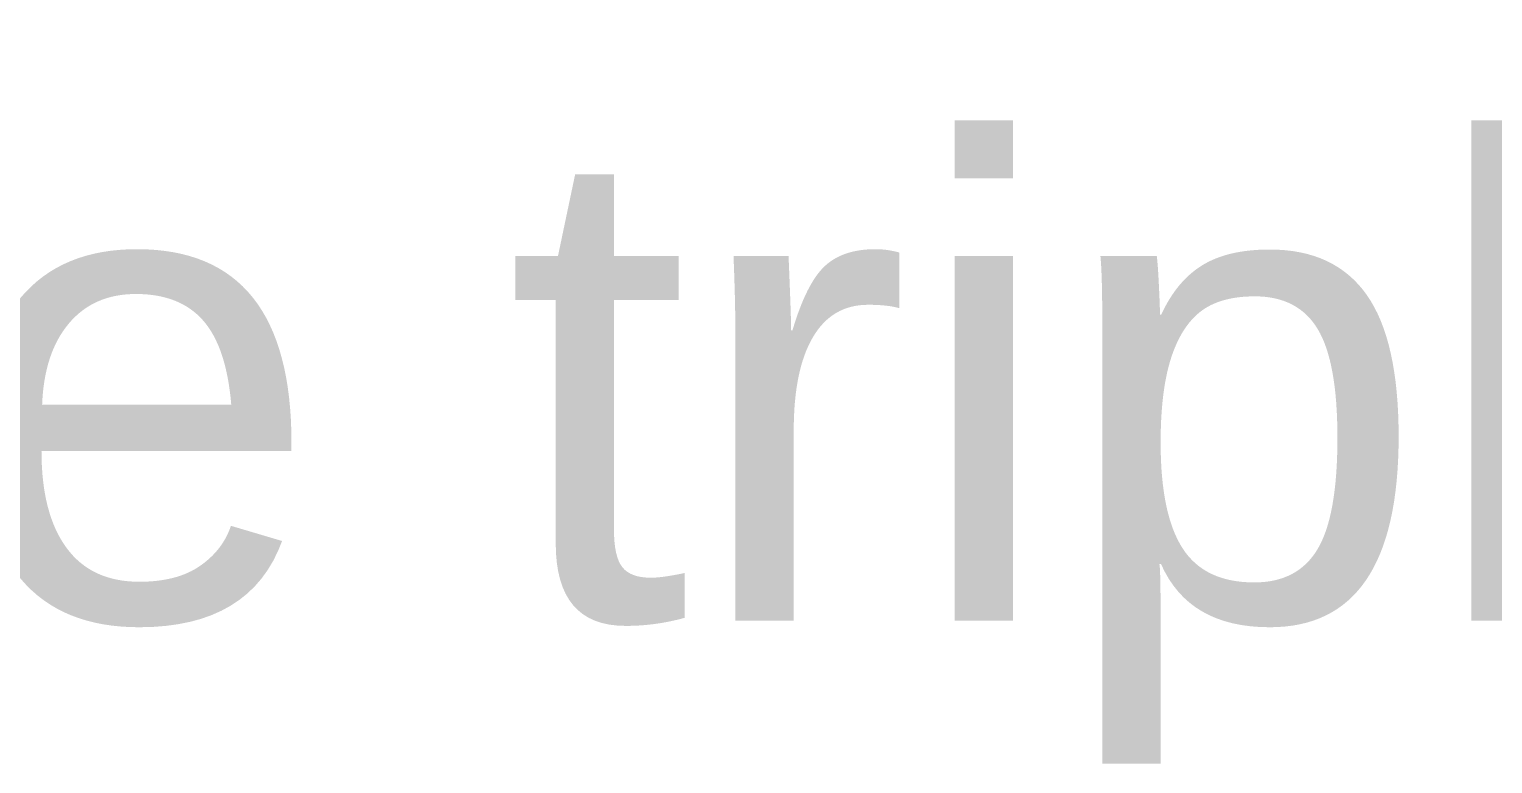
# Model space of a CAD drawing. Header units: metres. Extents: x 48 to 635, y -15 to 39.
# Drawn here: x 423.3073 to 423.6155, y -12.2524 to -12.0977 of the extents above; entities that cross this region are included whole.
import ezdxf

# ---------------------------------------------------------------- set-up
doc = ezdxf.new("R2010")
doc.units = ezdxf.units.M
doc.header["$MEASUREMENT"] = 0
doc.layers.add('Annotation - Label', color=7, linetype='Continuous')
doc.styles.add('GENERATED_STYLE_1', font='')
doc.styles.get('GENERATED_STYLE_1').set_extended_font_data('Arial')
doc.dimstyles.new('GENERATED_STYLE__6', dxfattribs={"dimtxt": 0.18, "dimasz": 0.1368, "dimexe": 0.18, "dimexo": 0.0625, "dimgap": 0.09, "dimtad": 0, "dimtih": 1, "dimtoh": 1, "dimdec": 4, "dimzin": 0, "dimdsep": 46, "dimcen": 0.09, "dimadec": 0, "dimazin": 0, "dimtfac": 1, "dimtdec": 4, "dimtmove": 0, "dimatfit": 3, "dimldrblk": 'ARROWHEAD_11', "dimfxl": 1, "dimtolj": 1, "dimtzin": 0, "dimarcsym": 0})

# ---------------------------------------------------------------- blocks, each defined once
blk = doc.blocks.new('ARROWHEAD_11')
at = {"color": 0, "linetype": 'Continuous', "lineweight": 0}
blk.add_line((0, 0), (-1, 0), dxfattribs=at)
at = {"color": 0, "linetype": 'Continuous', "lineweight": 0, "const_width": 0.25, "flags": 128}
blk.add_lwpolyline([(-0.125, 0, 1), (0.125, 0, 1)], format="xyb", close=True, dxfattribs=at)

msp = doc.modelspace()

# ---------------------------------------------------------------- texts
at = {"layer": 'Annotation - Label', "color": 5, "linetype": 'Continuous', "lineweight": 25, "insert": (422.538, -12.18734), "char_height": 0.1, "attachment_point": 4, "style": 'GENERATED_STYLE_1'}
msp.add_mtext('\\A1;{\\pql;\\fArial|b0|i0|c0|p34;Cielorraso de triplay}', dxfattribs=at)

# ---------------------------------------------------------------- leaders
at = {"layer": 'Annotation - Label', "color": 151, "linetype": 'Continuous', "lineweight": 20, "true_color": 0x80c2ff, "annotation_type": 0, "has_hookline": 1, "hookline_direction": 0, "text_width": 1.2329}
msp.add_leader([(422.10929, -11.85627), (422.43168, -12.18734), (422.448, -12.18734)], dimstyle='GENERATED_STYLE__6', dxfattribs=at)

doc.saveas('drawing.dxf')
